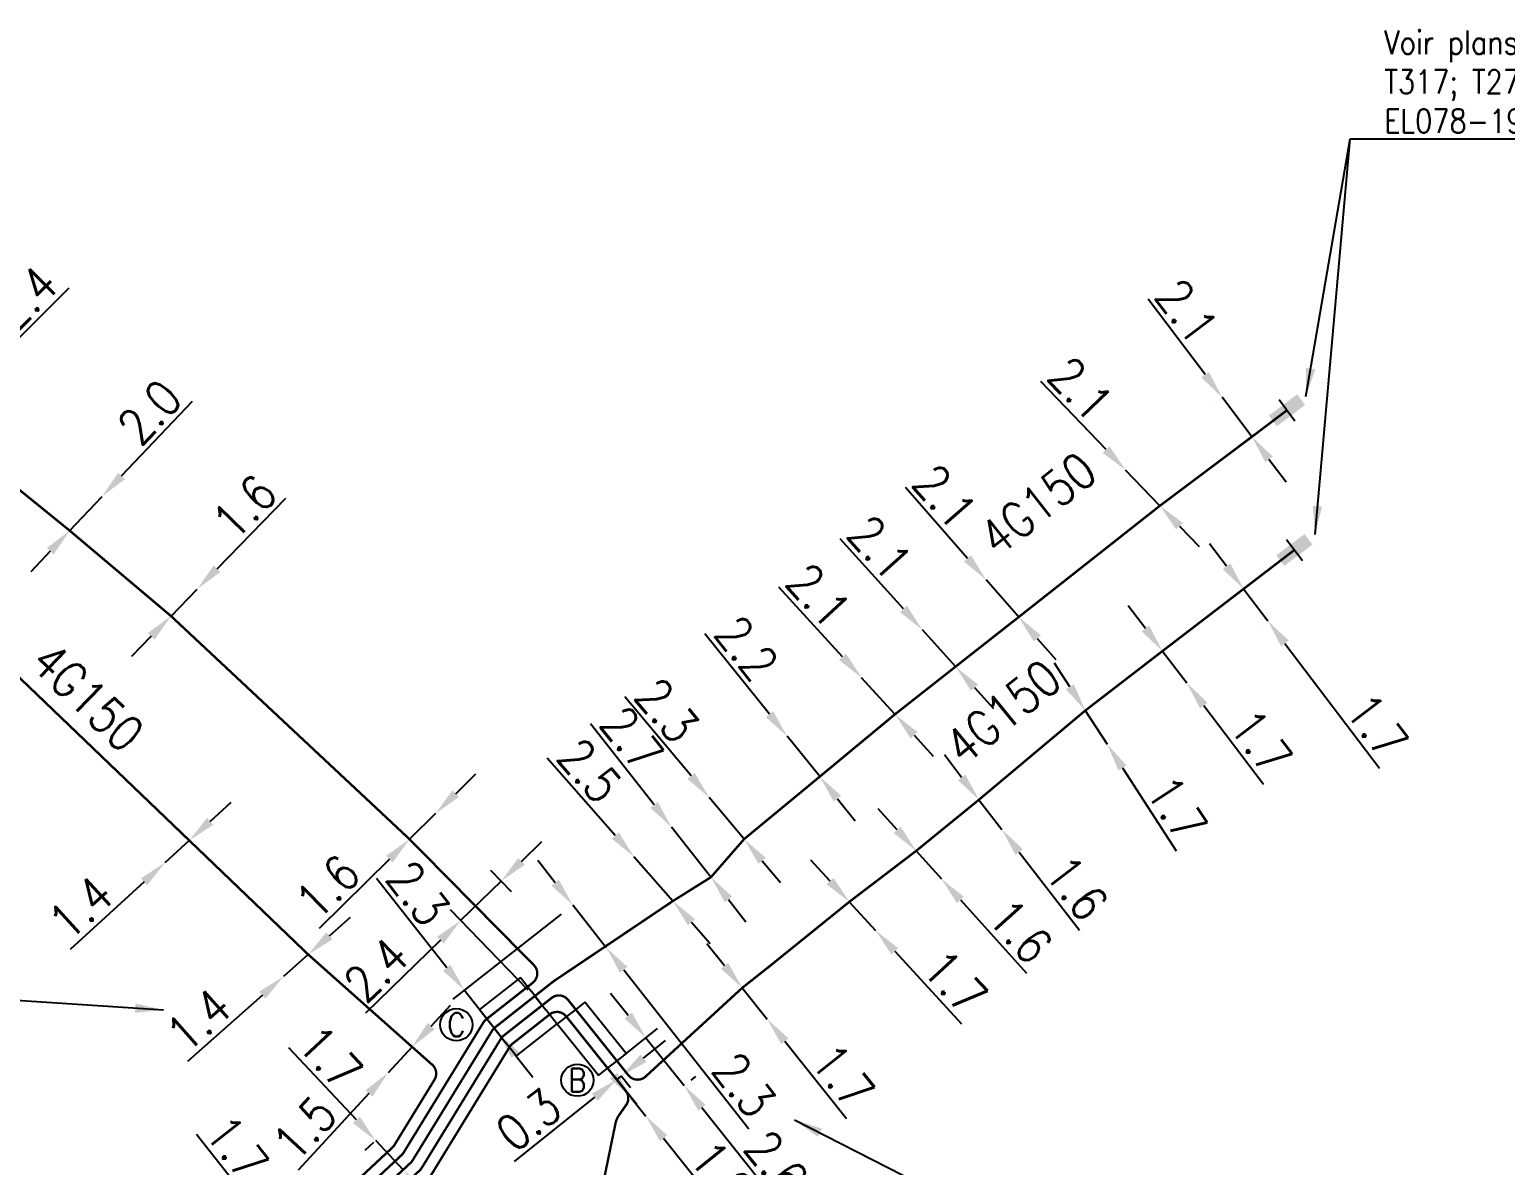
# Model space of a CAD drawing. Header units: millimetres. Extents: x 80000 to 81010, y 144000 to 145002.
# Drawn here: x 80738 to 80800.6, y 144413.8 to 144462 of the extents above; entities that cross this region are included whole.
import ezdxf
from ezdxf.enums import TextEntityAlignment as Align

# ---------------------------------------------------------------- set-up
doc = ezdxf.new("R2010")
doc.units = ezdxf.units.MM
doc.header["$PDMODE"] = 34
doc.linetypes.add('B_ST_AL', pattern=[2000, 1000, 1000])
doc.layers.get('0').update_dxf_attribs({"linetype": 'CONTINUOUS'})
doc.layers.get('Defpoints').update_dxf_attribs({"linetype": 'CONTINUOUS'})
for name, color, linetype in [('B_100', 3, 'CONTINUOUS'), ('B_300', 7, 'CONTINUOUS'), ('B_400', 7, 'CONTINUOUS')]:
    doc.layers.add(name, color=color, linetype=linetype)
doc.styles.add('M_ROMANS', font='ROMANS.shx', dxfattribs={"width": 0.75})
doc.styles.get("Standard").update_dxf_attribs({"font": 'romans.shx', "width": 0.85})
doc.dimstyles.get("Standard").update_dxf_attribs({"dimtxt": 1.5, "dimasz": 1.2, "dimexe": 0.625, "dimexo": 0.625, "dimgap": 0.25, "dimtad": 1, "dimdec": 1, "dimzin": 0, "dimdsep": 46, "dimtxsty": 'Standard', "dimcen": -0.5, "dimadec": 0, "dimazin": 0, "dimtfac": 1, "dimtdec": 1, "dimtmove": 0, "dimatfit": 3, "dimfxl": 0, "dimtolj": 1, "dimtzin": 0, "dimarcsym": 0})

# ---------------------------------------------------------------- blocks, each defined once
blk = doc.blocks.new('*D978')
at = {"layer": 'B_100', "color": 0, "linetype": 'Continuous', "lineweight": -2, "transparency": 16777216}
for p, q in [((80745.696, 144428.366), (80746.582, 144429.176)), ((80744.811, 144427.556), (80743.778, 144426.611)), ((80742.892, 144425.801), (80739.756, 144422.933))]:
    blk.add_line(p, q, dxfattribs=at)
at = {"layer": 'B_100', "color": 0, "linetype": 'Continuous', "transparency": 16777216}
for points in [[(80745.561, 144428.513), (80745.831, 144428.218), (80744.811, 144427.556)], [(80742.757, 144425.949), (80743.027, 144425.654), (80743.778, 144426.611)]]:
    blk.add_solid(points, dxfattribs=at)
at = {"layer": 'Defpoints', "color": 0, "linetype": 'Continuous', "transparency": 16777216}
for p in [(80744.811, 144427.556), (80743.778, 144426.611), (80743.778, 144426.611)]:
    blk.add_point(p, dxfattribs=at)
at = {"layer": 'B_100', "color": 0, "linetype": 'Continuous', "transparency": 16777216, "insert": (80740.206, 144424.7), "char_height": 1.5, "attachment_point": 5, "rotation": 42.44428}
blk.add_mtext('\\A1;1.4', dxfattribs=at)
blk = doc.blocks.new('*D979')
at = {"layer": 'B_100', "color": 0, "linetype": 'Continuous', "lineweight": -2, "transparency": 16777216}
for p, q in [((80750.755, 144423.512), (80751.653, 144424.308)), ((80749.856, 144422.716), (80748.808, 144421.788)), ((80747.91, 144420.992), (80744.729, 144418.174))]:
    blk.add_line(p, q, dxfattribs=at)
at = {"layer": 'B_100', "color": 0, "linetype": 'Continuous', "transparency": 16777216}
for points in [[(80750.622, 144423.662), (80750.887, 144423.362), (80749.856, 144422.716)], [(80747.777, 144421.142), (80748.043, 144420.843), (80748.808, 144421.788)]]:
    blk.add_solid(points, dxfattribs=at)
at = {"layer": 'Defpoints', "color": 0, "linetype": 'Continuous', "transparency": 16777216}
for p in [(80749.856, 144422.716), (80748.808, 144421.788), (80748.808, 144421.788)]:
    blk.add_point(p, dxfattribs=at)
at = {"layer": 'B_100', "color": 0, "linetype": 'Continuous', "transparency": 16777216, "insert": (80745.207, 144419.934), "char_height": 1.5, "attachment_point": 5, "rotation": 41.53645}
blk.add_mtext('\\A1;1.4', dxfattribs=at)
blk = doc.blocks.new('*D985')
at = {"layer": 'B_100', "color": 0, "linetype": 'Continuous', "lineweight": -2, "transparency": 16777216}
for p, q in [((80736.585, 144447.872), (80739.718, 144451.007)), ((80734.04, 144445.326), (80735.737, 144447.023)), ((80733.192, 144444.477), (80732.343, 144443.628))]:
    blk.add_line(p, q, dxfattribs=at)
at = {"layer": 'B_100', "color": 0, "linetype": 'Continuous', "transparency": 16777216}
for points in [[(80736.444, 144448.013), (80736.726, 144447.731), (80735.737, 144447.023)], [(80733.05, 144444.619), (80733.333, 144444.336), (80734.04, 144445.326)]]:
    blk.add_solid(points, dxfattribs=at)
at = {"layer": 'Defpoints', "color": 0, "linetype": 'Continuous', "transparency": 16777216}
for p in [(80735.737, 144447.023), (80735.737, 144447.023), (80734.04, 144445.326)]:
    blk.add_point(p, dxfattribs=at)
at = {"layer": 'B_100', "color": 0, "linetype": 'Continuous', "transparency": 16777216, "insert": (80737.869, 144450.571), "char_height": 1.5, "attachment_point": 5, "rotation": 45.01221}
blk.add_mtext('\\A1;2.4', dxfattribs=at)
blk = doc.blocks.new('*D986')
at = {"layer": 'B_100', "color": 0, "linetype": 'Continuous', "lineweight": -2, "transparency": 16777216}
for p, q in [((80741.94, 144443.025), (80744.946, 144446.199)), ((80739.74, 144440.701), (80741.115, 144442.153)), ((80738.915, 144439.829), (80738.09, 144438.958))]:
    blk.add_line(p, q, dxfattribs=at)
at = {"layer": 'B_100', "color": 0, "linetype": 'Continuous', "transparency": 16777216}
for points in [[(80741.795, 144443.162), (80742.085, 144442.887), (80741.115, 144442.153)], [(80738.77, 144439.967), (80739.06, 144439.692), (80739.74, 144440.701)]]:
    blk.add_solid(points, dxfattribs=at)
at = {"layer": 'Defpoints', "color": 0, "linetype": 'Continuous', "transparency": 16777216}
for p in [(80741.115, 144442.153), (80741.115, 144442.153), (80739.74, 144440.701)]:
    blk.add_point(p, dxfattribs=at)
at = {"layer": 'B_100', "color": 0, "linetype": 'Continuous', "transparency": 16777216, "insert": (80743.129, 144445.735), "char_height": 1.5, "attachment_point": 5, "rotation": 46.56662}
blk.add_mtext('\\A1;2.0', dxfattribs=at)
blk = doc.blocks.new('*D987')
at = {"layer": 'B_100', "color": 0, "linetype": 'Continuous', "lineweight": -2, "transparency": 16777216}
for p, q in [((80745.989, 144439.082), (80748.911, 144442.084)), ((80744.036, 144437.077), (80745.151, 144438.223)), ((80743.591, 144437.51), (80743.588, 144437.513)), ((80743.198, 144436.217), (80742.361, 144435.357))]:
    blk.add_line(p, q, dxfattribs=at)
at = {"layer": 'B_100', "color": 0, "linetype": 'Continuous', "transparency": 16777216}
for points in [[(80745.845, 144439.222), (80746.132, 144438.943), (80745.151, 144438.223)], [(80743.055, 144436.357), (80743.342, 144436.078), (80744.036, 144437.077)]]:
    blk.add_solid(points, dxfattribs=at)
at = {"layer": 'Defpoints', "color": 0, "linetype": 'Continuous', "transparency": 16777216}
for p in [(80745.151, 144438.223), (80745.151, 144438.223), (80744.039, 144437.074)]:
    blk.add_point(p, dxfattribs=at)
at = {"layer": 'B_100', "color": 0, "linetype": 'Continuous', "transparency": 16777216, "insert": (80747.152, 144441.71), "char_height": 1.5, "attachment_point": 5, "rotation": 45.75979}
blk.add_mtext('\\A1;1.6', dxfattribs=at)
blk = doc.blocks.new('*D994')
at = {"layer": 'B_100', "color": 0, "linetype": 'Continuous', "lineweight": -2, "transparency": 16777216}
for p, q in [((80747.718, 144411.785), (80745.124, 144415.074)), ((80749.514, 144409.508), (80748.461, 144410.843)), ((80750.257, 144408.566), (80751, 144407.623))]:
    blk.add_line(p, q, dxfattribs=at)
at = {"layer": 'B_100', "color": 0, "linetype": 'Continuous', "transparency": 16777216}
for points in [[(80747.875, 144411.909), (80747.561, 144411.661), (80748.461, 144410.843)], [(80750.414, 144408.69), (80750.1, 144408.442), (80749.514, 144409.508)]]:
    blk.add_solid(points, dxfattribs=at)
at = {"layer": 'Defpoints', "color": 0, "linetype": 'Continuous', "transparency": 16777216}
for p in [(80748.461, 144410.843), (80748.461, 144410.843), (80749.514, 144409.508)]:
    blk.add_point(p, dxfattribs=at)
at = {"layer": 'B_100', "color": 0, "linetype": 'Continuous', "transparency": 16777216, "insert": (80746.834, 144414.52), "char_height": 1.5, "attachment_point": 5, "rotation": 308.26529}
blk.add_mtext('\\A1;1.7', dxfattribs=at)
blk = doc.blocks.new('*D995')
at = {"layer": 'B_100', "color": 0, "linetype": 'Continuous', "lineweight": -2, "transparency": 16777216}
for p, q in [((80751.899, 144415.698), (80749.039, 144418.759)), ((80752.626, 144414.735), (80752.262, 144414.395)), ((80753.879, 144413.58), (80752.719, 144414.822)), ((80753.787, 144413.493), (80753.423, 144413.153)), ((80754.699, 144412.703), (80755.518, 144411.826))]:
    blk.add_line(p, q, dxfattribs=at)
at = {"layer": 'B_100', "color": 0, "linetype": 'Continuous', "transparency": 16777216}
for points in [[(80752.045, 144415.835), (80751.753, 144415.562), (80752.719, 144414.822)], [(80754.845, 144412.839), (80754.553, 144412.566), (80753.879, 144413.58)]]:
    blk.add_solid(points, dxfattribs=at)
at = {"layer": 'Defpoints', "color": 0, "linetype": 'Continuous', "transparency": 16777216}
for p in [(80752.719, 144414.822), (80753.083, 144415.162), (80754.244, 144413.92)]:
    blk.add_point(p, dxfattribs=at)
at = {"layer": 'B_100', "color": 0, "linetype": 'Continuous', "transparency": 16777216, "insert": (80750.79, 144418.35), "char_height": 1.5, "attachment_point": 5, "rotation": 313.06326}
blk.add_mtext('\\A1;1.7', dxfattribs=at)
blk = doc.blocks.new('*D996')
at = {"layer": 'B_100', "color": 0, "linetype": 'Continuous', "lineweight": -2, "transparency": 16777216}
for p, q in [((80755.072, 144419.683), (80755.886, 144420.565)), ((80754.258, 144418.801), (80753.241, 144417.699)), ((80752.427, 144416.817), (80749.426, 144413.564))]:
    blk.add_line(p, q, dxfattribs=at)
at = {"layer": 'B_100', "color": 0, "linetype": 'Continuous', "transparency": 16777216}
for points in [[(80754.925, 144419.819), (80755.219, 144419.548), (80754.258, 144418.801)], [(80752.28, 144416.952), (80752.574, 144416.681), (80753.241, 144417.699)]]:
    blk.add_solid(points, dxfattribs=at)
at = {"layer": 'Defpoints', "color": 0, "linetype": 'Continuous', "transparency": 16777216}
for p in [(80754.258, 144418.801), (80753.241, 144417.699), (80753.241, 144417.699)]:
    blk.add_point(p, dxfattribs=at)
at = {"layer": 'B_100', "color": 0, "linetype": 'Continuous', "transparency": 16777216, "insert": (80749.705, 144415.34), "char_height": 1.5, "attachment_point": 5, "rotation": 47.30811}
blk.add_mtext('\\A1;1.5', dxfattribs=at)
blk = doc.blocks.new('*D997')
at = {"layer": 'B_100', "color": 0, "linetype": 'Continuous', "lineweight": -2, "transparency": 16777216}
for p, q in [((80756.11, 144429.541), (80756.964, 144430.385)), ((80755.256, 144428.698), (80754.153, 144427.609)), ((80753.299, 144426.766), (80750.318, 144423.823))]:
    blk.add_line(p, q, dxfattribs=at)
at = {"layer": 'B_100', "color": 0, "linetype": 'Continuous', "transparency": 16777216}
for points in [[(80755.969, 144429.684), (80756.25, 144429.399), (80755.256, 144428.698)], [(80753.159, 144426.909), (80753.44, 144426.624), (80754.153, 144427.609)]]:
    blk.add_solid(points, dxfattribs=at)
at = {"layer": 'Defpoints', "color": 0, "linetype": 'Continuous', "transparency": 16777216}
for p in [(80755.256, 144428.698), (80755.256, 144428.698), (80754.153, 144427.609)]:
    blk.add_point(p, dxfattribs=at)
at = {"layer": 'B_100', "color": 0, "linetype": 'Continuous', "transparency": 16777216, "insert": (80750.679, 144425.585), "char_height": 1.5, "attachment_point": 5, "rotation": 44.63567}
blk.add_mtext('\\A1;1.6', dxfattribs=at)
blk = doc.blocks.new('*D998')
at = {"layer": 'B_100', "color": 0, "linetype": 'Continuous', "lineweight": -2, "transparency": 16777216}
for p, q in [((80760.331, 144425.764), (80759.589, 144426.708)), ((80761.073, 144424.821), (80762.494, 144423.013)), ((80763.236, 144422.069), (80768.541, 144415.321))]:
    blk.add_line(p, q, dxfattribs=at)
at = {"layer": 'B_100', "color": 0, "linetype": 'Continuous', "transparency": 16777216}
for points in [[(80760.488, 144425.888), (80760.174, 144425.641), (80761.073, 144424.821)], [(80763.393, 144422.193), (80763.079, 144421.946), (80762.494, 144423.013)]]:
    blk.add_solid(points, dxfattribs=at)
at = {"layer": 'Defpoints', "color": 0, "linetype": 'Continuous', "transparency": 16777216}
for p in [(80761.073, 144424.821), (80761.073, 144424.821), (80762.494, 144423.013)]:
    blk.add_point(p, dxfattribs=at)
at = {"layer": 'B_100', "color": 0, "linetype": 'Continuous', "transparency": 16777216, "insert": (80768.347, 144417.186), "char_height": 1.5, "attachment_point": 5, "rotation": 308.17456}
blk.add_mtext('\\A1;2.3', dxfattribs=at)
blk = doc.blocks.new('*D999')
at = {"layer": 'B_100', "color": 0, "linetype": 'Continuous', "lineweight": -2, "transparency": 16777216}
for p, q in [((80762.879, 144427.765), (80759.995, 144431.05)), ((80765.321, 144424.985), (80763.671, 144426.864)), ((80766.112, 144424.083), (80766.904, 144423.182))]:
    blk.add_line(p, q, dxfattribs=at)
at = {"layer": 'B_100', "color": 0, "linetype": 'Continuous', "transparency": 16777216}
for points in [[(80763.03, 144427.897), (80762.729, 144427.633), (80763.671, 144426.864)], [(80766.263, 144424.215), (80765.962, 144423.951), (80765.321, 144424.985)]]:
    blk.add_solid(points, dxfattribs=at)
at = {"layer": 'Defpoints', "color": 0, "linetype": 'Continuous', "transparency": 16777216}
for p in [(80763.671, 144426.864), (80763.671, 144426.864), (80765.321, 144424.985)]:
    blk.add_point(p, dxfattribs=at)
at = {"layer": 'B_100', "color": 0, "linetype": 'Continuous', "transparency": 16777216, "insert": (80761.793, 144430.518), "char_height": 1.5, "attachment_point": 5, "rotation": 311.2836}
blk.add_mtext('\\A1;2.5', dxfattribs=at)
blk = doc.blocks.new('*D1000')
at = {"layer": 'B_100', "color": 0, "linetype": 'Continuous', "lineweight": -2, "transparency": 16777216}
for p, q in [((80764.526, 144429.062), (80761.823, 144432.498)), ((80766.937, 144425.997), (80765.267, 144428.119)), ((80767.678, 144425.054), (80768.42, 144424.11))]:
    blk.add_line(p, q, dxfattribs=at)
at = {"layer": 'B_100', "color": 0, "linetype": 'Continuous', "transparency": 16777216}
for points in [[(80764.683, 144429.186), (80764.368, 144428.939), (80765.267, 144428.119)], [(80767.836, 144425.177), (80767.521, 144424.93), (80766.937, 144425.997)]]:
    blk.add_solid(points, dxfattribs=at)
at = {"layer": 'Defpoints', "color": 0, "linetype": 'Continuous', "transparency": 16777216}
for p in [(80765.267, 144428.119), (80765.267, 144428.119), (80766.937, 144425.997)]:
    blk.add_point(p, dxfattribs=at)
at = {"layer": 'B_100', "color": 0, "linetype": 'Continuous', "transparency": 16777216, "insert": (80763.59, 144431.87), "char_height": 1.5, "attachment_point": 5, "rotation": 308.18402}
blk.add_mtext('\\A1;2.7', dxfattribs=at)
blk = doc.blocks.new('*D1001')
at = {"layer": 'B_100', "color": 0, "linetype": 'Continuous', "lineweight": -2, "transparency": 16777216}
for p, q in [((80766.093, 144430.294), (80763.286, 144433.645)), ((80768.341, 144427.612), (80766.864, 144429.375)), ((80769.112, 144426.692), (80769.882, 144425.772))]:
    blk.add_line(p, q, dxfattribs=at)
at = {"layer": 'B_100', "color": 0, "linetype": 'Continuous', "transparency": 16777216}
for points in [[(80766.246, 144430.423), (80765.94, 144430.166), (80766.864, 144429.375)], [(80769.265, 144426.82), (80768.958, 144426.563), (80768.341, 144427.612)]]:
    blk.add_solid(points, dxfattribs=at)
at = {"layer": 'Defpoints', "color": 0, "linetype": 'Continuous', "transparency": 16777216}
for p in [(80766.864, 144429.375), (80766.864, 144429.375), (80768.341, 144427.612)]:
    blk.add_point(p, dxfattribs=at)
at = {"layer": 'B_100', "color": 0, "linetype": 'Continuous', "transparency": 16777216, "insert": (80765.07, 144433.072), "char_height": 1.5, "attachment_point": 5, "rotation": 309.96032}
blk.add_mtext('\\A1;2.3', dxfattribs=at)
blk = doc.blocks.new('*D1002')
at = {"layer": 'B_100', "color": 0, "linetype": 'Continuous', "lineweight": -2, "transparency": 16777216}
for p, q in [((80769.419, 144432.912), (80766.678, 144436.317)), ((80771.551, 144430.263), (80770.171, 144431.977)), ((80772.304, 144429.329), (80773.056, 144428.394))]:
    blk.add_line(p, q, dxfattribs=at)
at = {"layer": 'B_100', "color": 0, "linetype": 'Continuous', "transparency": 16777216}
for points in [[(80769.575, 144433.037), (80769.263, 144432.786), (80770.171, 144431.977)], [(80772.459, 144429.454), (80772.148, 144429.203), (80771.551, 144430.263)]]:
    blk.add_solid(points, dxfattribs=at)
at = {"layer": 'Defpoints', "color": 0, "linetype": 'Continuous', "transparency": 16777216}
for p in [(80770.171, 144431.977), (80770.171, 144431.977), (80771.551, 144430.263)]:
    blk.add_point(p, dxfattribs=at)
at = {"layer": 'B_100', "color": 0, "linetype": 'Continuous', "transparency": 16777216, "insert": (80768.451, 144435.709), "char_height": 1.5, "attachment_point": 5, "rotation": 308.83635}
blk.add_mtext('\\A1;2.2', dxfattribs=at)
blk = doc.blocks.new('*D1003')
at = {"layer": 'B_100', "color": 0, "linetype": 'Continuous', "lineweight": -2, "transparency": 16777216}
for p, q in [((80772.519, 144435.347), (80769.818, 144438.308)), ((80774.742, 144432.909), (80773.327, 144434.461)), ((80775.551, 144432.022), (80776.36, 144431.136))]:
    blk.add_line(p, q, dxfattribs=at)
at = {"layer": 'B_100', "color": 0, "linetype": 'Continuous', "transparency": 16777216}
for points in [[(80772.666, 144435.482), (80772.371, 144435.212), (80773.327, 144434.461)], [(80775.699, 144432.157), (80775.403, 144431.888), (80774.742, 144432.909)]]:
    blk.add_solid(points, dxfattribs=at)
at = {"layer": 'Defpoints', "color": 0, "linetype": 'Continuous', "transparency": 16777216}
for p in [(80773.327, 144434.461), (80773.327, 144434.461), (80774.742, 144432.909)]:
    blk.add_point(p, dxfattribs=at)
at = {"layer": 'B_100', "color": 0, "linetype": 'Continuous', "transparency": 16777216, "insert": (80771.503, 144437.945), "char_height": 1.5, "attachment_point": 5, "rotation": 312.36883}
blk.add_mtext('\\A1;2.1', dxfattribs=at)
blk = doc.blocks.new('*D1004')
at = {"layer": 'B_100', "color": 0, "linetype": 'Continuous', "lineweight": -2, "transparency": 16777216}
for p, q in [((80775.1, 144437.38), (80772.416, 144440.355)), ((80777.311, 144434.93), (80775.904, 144436.489)), ((80778.115, 144434.039), (80778.919, 144433.148))]:
    blk.add_line(p, q, dxfattribs=at)
at = {"layer": 'B_100', "color": 0, "linetype": 'Continuous', "transparency": 16777216}
for points in [[(80775.249, 144437.514), (80774.952, 144437.246), (80775.904, 144436.489)], [(80778.263, 144434.173), (80777.966, 144433.905), (80777.311, 144434.93)]]:
    blk.add_solid(points, dxfattribs=at)
at = {"layer": 'Defpoints', "color": 0, "linetype": 'Continuous', "transparency": 16777216}
for p in [(80775.904, 144436.489), (80775.904, 144436.489), (80777.311, 144434.93)]:
    blk.add_point(p, dxfattribs=at)
at = {"layer": 'B_100', "color": 0, "linetype": 'Continuous', "transparency": 16777216, "insert": (80774.098, 144439.983), "char_height": 1.5, "attachment_point": 5, "rotation": 312.0602}
blk.add_mtext('\\A1;2.1', dxfattribs=at)
blk = doc.blocks.new('*D1005')
at = {"layer": 'B_100', "color": 0, "linetype": 'Continuous', "lineweight": -2, "transparency": 16777216}
for p, q in [((80777.818, 144439.52), (80775.182, 144442.538)), ((80779.989, 144437.035), (80778.608, 144438.617)), ((80780.779, 144436.131), (80781.568, 144435.228))]:
    blk.add_line(p, q, dxfattribs=at)
at = {"layer": 'B_100', "color": 0, "linetype": 'Continuous', "transparency": 16777216}
for points in [[(80777.969, 144439.652), (80777.668, 144439.389), (80778.608, 144438.617)], [(80780.929, 144436.263), (80780.628, 144436), (80779.989, 144437.035)]]:
    blk.add_solid(points, dxfattribs=at)
at = {"layer": 'Defpoints', "color": 0, "linetype": 'Continuous', "transparency": 16777216}
for p in [(80778.608, 144438.617), (80778.608, 144438.617), (80779.989, 144437.035)]:
    blk.add_point(p, dxfattribs=at)
at = {"layer": 'B_100', "color": 0, "linetype": 'Continuous', "transparency": 16777216, "insert": (80776.858, 144442.139), "char_height": 1.5, "attachment_point": 5, "rotation": 311.14018}
blk.add_mtext('\\A1;2.1', dxfattribs=at)
blk = doc.blocks.new('*D1006')
at = {"layer": 'B_100', "color": 0, "linetype": 'Continuous', "lineweight": -2, "transparency": 16777216}
for p, q in [((80783.695, 144444.14), (80780.923, 144447.033)), ((80785.978, 144441.757), (80784.525, 144443.273)), ((80786.809, 144440.891), (80787.639, 144440.024))]:
    blk.add_line(p, q, dxfattribs=at)
at = {"layer": 'B_100', "color": 0, "linetype": 'Continuous', "transparency": 16777216}
for points in [[(80783.84, 144444.278), (80783.551, 144444.001), (80784.525, 144443.273)], [(80786.953, 144441.029), (80786.664, 144440.752), (80785.978, 144441.757)]]:
    blk.add_solid(points, dxfattribs=at)
at = {"layer": 'Defpoints', "color": 0, "linetype": 'Continuous', "transparency": 16777216}
for p in [(80784.525, 144443.273), (80784.525, 144443.273), (80785.978, 144441.757)]:
    blk.add_point(p, dxfattribs=at)
at = {"layer": 'B_100', "color": 0, "linetype": 'Continuous', "transparency": 16777216, "insert": (80782.616, 144446.711), "char_height": 1.5, "attachment_point": 5, "rotation": 313.78158}
blk.add_mtext('\\A1;2.1', dxfattribs=at)
blk = doc.blocks.new('*D1007')
at = {"layer": 'B_100', "color": 0, "linetype": 'Continuous', "lineweight": -2, "transparency": 16777216}
for p, q in [((80787.891, 144447.319), (80785.476, 144450.517)), ((80789.88, 144444.685), (80788.615, 144446.361)), ((80788.116, 144445.985), (80788.116, 144445.985)), ((80790.603, 144443.728), (80791.326, 144442.77))]:
    blk.add_line(p, q, dxfattribs=at)
at = {"layer": 'B_100', "color": 0, "linetype": 'Continuous', "transparency": 16777216}
for points in [[(80788.051, 144447.439), (80787.732, 144447.198), (80788.615, 144446.361)], [(80790.763, 144443.848), (80790.444, 144443.607), (80789.88, 144444.685)]]:
    blk.add_solid(points, dxfattribs=at)
at = {"layer": 'Defpoints', "color": 0, "linetype": 'Continuous', "transparency": 16777216}
for p in [(80788.615, 144446.361), (80788.615, 144446.361), (80789.88, 144444.685)]:
    blk.add_point(p, dxfattribs=at)
at = {"layer": 'B_100', "color": 0, "linetype": 'Continuous', "transparency": 16777216, "insert": (80787.12, 144449.999), "char_height": 1.5, "attachment_point": 5, "rotation": 307.06}
blk.add_mtext('\\A1;2.1', dxfattribs=at)
blk = doc.blocks.new('*D740')
at = {"layer": 'B_100', "color": 0, "linetype": 'Continuous', "lineweight": -2, "transparency": 16777216}
for p, q in [((80762.806, 144417.578), (80762.057, 144418.516)), ((80763.556, 144416.641), (80764.18, 144415.86)), ((80764.929, 144414.923), (80767.545, 144411.651))]:
    blk.add_line(p, q, dxfattribs=at)
at = {"layer": 'B_100', "color": 0, "linetype": 'Continuous', "transparency": 16777216}
for points in [[(80762.962, 144417.703), (80762.65, 144417.453), (80763.556, 144416.641)], [(80765.086, 144415.048), (80764.773, 144414.798), (80764.18, 144415.86)]]:
    blk.add_solid(points, dxfattribs=at)
at = {"layer": 'Defpoints', "color": 0, "linetype": 'Continuous', "transparency": 16777216}
for p in [(80763.556, 144416.641), (80764.18, 144415.86), (80764.18, 144415.86)]:
    blk.add_point(p, dxfattribs=at)
at = {"layer": 'B_100', "color": 0, "linetype": 'Continuous', "transparency": 16777216, "insert": (80767.393, 144413.442), "char_height": 1.5, "attachment_point": 5, "rotation": 308.64081}
blk.add_mtext('\\A1;1.0', dxfattribs=at)
blk = doc.blocks.new('*D741')
at = {"layer": 'B_400', "color": 0, "linetype": 'Continuous', "lineweight": -2, "transparency": 16777216}
for p, q in [((80764.074, 144418.315), (80765.011, 144419.064)), ((80763.79, 144416.348), (80762.551, 144417.897)), ((80763.137, 144417.565), (80762.941, 144417.409)), ((80763.142, 144417.559), (80763.527, 144417.077)), ((80762.004, 144416.66), (80758.59, 144413.93))]:
    blk.add_line(p, q, dxfattribs=at)
at = {"layer": 'B_400', "color": 0, "linetype": 'Continuous', "transparency": 16777216}
for points in [[(80763.949, 144418.471), (80764.199, 144418.158), (80763.137, 144417.565)], [(80761.879, 144416.816), (80762.129, 144416.504), (80762.941, 144417.409)]]:
    blk.add_solid(points, dxfattribs=at)
at = {"layer": 'Defpoints', "color": 0, "linetype": 'Continuous', "transparency": 16777216}
for p in [(80762.752, 144418.047), (80762.941, 144417.409), (80764.18, 144415.86)]:
    blk.add_point(p, dxfattribs=at)
at = {"layer": 'B_400', "color": 0, "linetype": 'Continuous', "transparency": 16777216, "insert": (80759.204, 144415.702), "char_height": 1.5, "attachment_point": 5, "rotation": 38.64081}
blk.add_mtext('\\A1;0.3', dxfattribs=at)
blk = doc.blocks.new('*D742')
at = {"layer": 'B_400', "color": 0, "linetype": 'Continuous', "lineweight": -2, "transparency": 16777216}
for p, q in [((80758.902, 144426.669), (80759.763, 144427.505)), ((80758.478, 144425.383), (80757.606, 144426.281)), ((80758.042, 144425.833), (80756.321, 144424.16)), ((80759.191, 144421.206), (80755.885, 144424.608)), ((80755.46, 144423.323), (80752.282, 144420.234))]:
    blk.add_line(p, q, dxfattribs=at)
at = {"layer": 'B_400', "color": 0, "linetype": 'Continuous', "transparency": 16777216}
for points in [[(80758.763, 144426.812), (80759.042, 144426.526), (80758.042, 144425.833)], [(80755.321, 144423.467), (80755.6, 144423.18), (80756.321, 144424.16)]]:
    blk.add_solid(points, dxfattribs=at)
at = {"layer": 'Defpoints', "color": 0, "linetype": 'Continuous', "transparency": 16777216}
for p in [(80758.042, 144425.833), (80758.914, 144424.935), (80759.627, 144420.758)]:
    blk.add_point(p, dxfattribs=at)
at = {"layer": 'B_400', "color": 0, "linetype": 'Continuous', "transparency": 16777216, "insert": (80752.744, 144422.078), "char_height": 1.5, "attachment_point": 5, "rotation": 44.18611}
blk.add_mtext('\\A1;2.4', dxfattribs=at)
blk = doc.blocks.new('*D743')
at = {"layer": 'B_100', "color": 0, "linetype": 'Continuous', "lineweight": -2, "transparency": 16777216}
for p, q in [((80767.514, 144422.238), (80766.765, 144423.175)), ((80768.263, 144421.301), (80769.325, 144419.973)), ((80770.074, 144419.036), (80772.69, 144415.764))]:
    blk.add_line(p, q, dxfattribs=at)
at = {"layer": 'B_100', "color": 0, "linetype": 'Continuous', "transparency": 16777216}
for points in [[(80767.67, 144422.363), (80767.358, 144422.113), (80768.263, 144421.301)], [(80770.23, 144419.161), (80769.918, 144418.911), (80769.325, 144419.973)]]:
    blk.add_solid(points, dxfattribs=at)
at = {"layer": 'Defpoints', "color": 0, "linetype": 'Continuous', "transparency": 16777216}
for p in [(80768.263, 144421.301), (80769.325, 144419.973), (80769.325, 144419.973)]:
    blk.add_point(p, dxfattribs=at)
at = {"layer": 'B_100', "color": 0, "linetype": 'Continuous', "transparency": 16777216, "insert": (80772.538, 144417.555), "char_height": 1.5, "attachment_point": 5, "rotation": 308.64081}
blk.add_mtext('\\A1;1.7', dxfattribs=at)
blk = doc.blocks.new('*D744')
at = {"layer": 'B_400', "color": 0, "linetype": 'Continuous', "lineweight": -2, "transparency": 16777216}
for p, q in [((80755.734, 144422.15), (80752.753, 144425.941)), ((80760.581, 144424.435), (80755.984, 144420.82)), ((80757.897, 144419.399), (80756.476, 144421.207)), ((80758.639, 144418.455), (80759.381, 144417.512))]:
    blk.add_line(p, q, dxfattribs=at)
at = {"layer": 'B_400', "color": 0, "linetype": 'Continuous', "transparency": 16777216}
for points in [[(80755.891, 144422.274), (80755.577, 144422.026), (80756.476, 144421.207)], [(80758.796, 144418.579), (80758.482, 144418.332), (80757.897, 144419.399)]]:
    blk.add_solid(points, dxfattribs=at)
at = {"layer": 'Defpoints', "color": 0, "linetype": 'Continuous', "transparency": 16777216}
for p in [(80761.073, 144424.821), (80756.476, 144421.207), (80757.897, 144419.399)]:
    blk.add_point(p, dxfattribs=at)
at = {"layer": 'B_400', "color": 0, "linetype": 'Continuous', "transparency": 16777216, "insert": (80754.52, 144425.313), "char_height": 1.5, "attachment_point": 5, "rotation": 308.17456}
blk.add_mtext('\\A1;2.3', dxfattribs=at)
blk = doc.blocks.new('*D745')
at = {"layer": 'B_400', "color": 0, "linetype": 'Continuous', "lineweight": -2, "transparency": 16777216}
for p, q in [((80763.429, 144420.125), (80762.68, 144421.062)), ((80763.24, 144418.437), (80764.667, 144419.578)), ((80764.179, 144419.188), (80765.802, 144417.157)), ((80766.093, 144417.389), (80766.29, 144417.547)), ((80766.551, 144416.219), (80769.918, 144412.008))]:
    blk.add_line(p, q, dxfattribs=at)
at = {"layer": 'B_400', "color": 0, "linetype": 'Continuous', "transparency": 16777216}
for points in [[(80763.585, 144420.25), (80763.273, 144420), (80764.179, 144419.188)], [(80766.708, 144416.344), (80766.395, 144416.095), (80765.802, 144417.157)]]:
    blk.add_solid(points, dxfattribs=at)
at = {"layer": 'Defpoints', "color": 0, "linetype": 'Continuous', "transparency": 16777216}
for p in [(80762.752, 144418.047), (80765.605, 144416.999), (80765.802, 144417.157)]:
    blk.add_point(p, dxfattribs=at)
at = {"layer": 'B_400', "color": 0, "linetype": 'Continuous', "transparency": 16777216, "insert": (80769.709, 144413.871), "char_height": 1.5, "attachment_point": 5, "rotation": 308.64081}
blk.add_mtext('\\A1;2.6', dxfattribs=at)
blk = doc.blocks.new('*D746')
at = {"layer": 'B_100', "color": 0, "linetype": 'Continuous', "lineweight": -2, "transparency": 16777216}
for p, q in [((80771.99, 144425.834), (80771.178, 144426.717)), ((80772.803, 144424.951), (80773.92, 144423.737)), ((80774.733, 144422.854), (80777.569, 144419.771))]:
    blk.add_line(p, q, dxfattribs=at)
at = {"layer": 'B_100', "color": 0, "linetype": 'Continuous', "transparency": 16777216}
for points in [[(80772.137, 144425.969), (80771.843, 144425.699), (80772.803, 144424.951)], [(80774.88, 144422.989), (80774.585, 144422.718), (80773.92, 144423.737)]]:
    blk.add_solid(points, dxfattribs=at)
at = {"layer": 'Defpoints', "color": 0, "linetype": 'Continuous', "transparency": 16777216}
for p in [(80772.803, 144424.951), (80773.92, 144423.737), (80773.92, 144423.737)]:
    blk.add_point(p, dxfattribs=at)
at = {"layer": 'B_100', "color": 0, "linetype": 'Continuous', "transparency": 16777216, "insert": (80777.293, 144421.548), "char_height": 1.5, "attachment_point": 5, "rotation": 312.61722}
blk.add_mtext('\\A1;1.7', dxfattribs=at)
blk = doc.blocks.new('*D747')
at = {"layer": 'B_100', "color": 0, "linetype": 'Continuous', "lineweight": -2, "transparency": 16777216}
for p, q in [((80774.836, 144428.004), (80774.032, 144428.895)), ((80775.64, 144427.114), (80776.712, 144425.926)), ((80777.516, 144425.035), (80780.324, 144421.926))]:
    blk.add_line(p, q, dxfattribs=at)
at = {"layer": 'B_100', "color": 0, "linetype": 'Continuous', "transparency": 16777216}
for points in [[(80774.984, 144428.138), (80774.687, 144427.87), (80775.64, 144427.114)], [(80777.665, 144425.17), (80777.368, 144424.901), (80776.712, 144425.926)]]:
    blk.add_solid(points, dxfattribs=at)
at = {"layer": 'Defpoints', "color": 0, "linetype": 'Continuous', "transparency": 16777216}
for p in [(80775.64, 144427.114), (80776.712, 144425.926), (80776.712, 144425.926)]:
    blk.add_point(p, dxfattribs=at)
at = {"layer": 'B_100', "color": 0, "linetype": 'Continuous', "transparency": 16777216, "insert": (80780.064, 144423.706), "char_height": 1.5, "attachment_point": 5, "rotation": 312.07742}
blk.add_mtext('\\A1;1.6', dxfattribs=at)
blk = doc.blocks.new('*D748')
at = {"layer": 'B_100', "color": 0, "linetype": 'Continuous', "lineweight": -2, "transparency": 16777216}
for p, q in [((80777.568, 144430.234), (80776.835, 144431.184)), ((80778.301, 144429.283), (80779.278, 144428.016)), ((80780.01, 144427.066), (80782.568, 144423.748))]:
    blk.add_line(p, q, dxfattribs=at)
at = {"layer": 'B_100', "color": 0, "linetype": 'Continuous', "transparency": 16777216}
for points in [[(80777.726, 144430.356), (80777.409, 144430.112), (80778.301, 144429.283)], [(80780.169, 144427.188), (80779.852, 144426.944), (80779.278, 144428.016)]]:
    blk.add_solid(points, dxfattribs=at)
at = {"layer": 'Defpoints', "color": 0, "linetype": 'Continuous', "transparency": 16777216}
for p in [(80778.301, 144429.283), (80779.278, 144428.016), (80779.278, 144428.016)]:
    blk.add_point(p, dxfattribs=at)
at = {"layer": 'B_100', "color": 0, "linetype": 'Continuous', "transparency": 16777216, "insert": (80782.448, 144425.542), "char_height": 1.5, "attachment_point": 5, "rotation": 307.63256}
blk.add_mtext('\\A1;1.6', dxfattribs=at)
blk = doc.blocks.new('*D749')
at = {"layer": 'B_100', "color": 0, "linetype": 'Continuous', "lineweight": -2, "transparency": 16777216}
for p, q in [((80782.162, 144434.076), (80781.51, 144435.083)), ((80782.814, 144433.069), (80783.738, 144431.642)), ((80784.39, 144430.634), (80786.667, 144427.118))]:
    blk.add_line(p, q, dxfattribs=at)
at = {"layer": 'B_100', "color": 0, "linetype": 'Continuous', "transparency": 16777216}
for points in [[(80782.33, 144434.185), (80781.994, 144433.967), (80782.814, 144433.069)], [(80784.558, 144430.743), (80784.222, 144430.526), (80783.738, 144431.642)]]:
    blk.add_solid(points, dxfattribs=at)
at = {"layer": 'Defpoints', "color": 0, "linetype": 'Continuous', "transparency": 16777216}
for p in [(80782.814, 144433.069), (80783.738, 144431.642), (80783.738, 144431.642)]:
    blk.add_point(p, dxfattribs=at)
at = {"layer": 'B_100', "color": 0, "linetype": 'Continuous', "transparency": 16777216, "insert": (80786.694, 144428.916), "char_height": 1.5, "attachment_point": 5, "rotation": 302.92166}
blk.add_mtext('\\A1;1.7', dxfattribs=at)
blk = doc.blocks.new('*D750')
at = {"layer": 'B_100', "color": 0, "linetype": 'Continuous', "lineweight": -2, "transparency": 16777216}
for p, q in [((80785.363, 144436.549), (80784.638, 144437.506)), ((80786.088, 144435.593), (80787.115, 144434.239)), ((80787.841, 144433.283), (80790.372, 144429.945))]:
    blk.add_line(p, q, dxfattribs=at)
at = {"layer": 'B_100', "color": 0, "linetype": 'Continuous', "transparency": 16777216}
for points in [[(80785.522, 144436.67), (80785.204, 144436.429), (80786.088, 144435.593)], [(80788, 144433.404), (80787.681, 144433.162), (80787.115, 144434.239)]]:
    blk.add_solid(points, dxfattribs=at)
at = {"layer": 'Defpoints', "color": 0, "linetype": 'Continuous', "transparency": 16777216}
for p in [(80786.088, 144435.593), (80787.115, 144434.239), (80787.115, 144434.239)]:
    blk.add_point(p, dxfattribs=at)
at = {"layer": 'B_100', "color": 0, "linetype": 'Continuous', "transparency": 16777216, "insert": (80790.266, 144431.74), "char_height": 1.5, "attachment_point": 5, "rotation": 307.18147}
blk.add_mtext('\\A1;1.7', dxfattribs=at)
blk = doc.blocks.new('*D751')
at = {"layer": 'B_100', "color": 0, "linetype": 'Continuous', "lineweight": -2, "transparency": 16777216}
for p, q in [((80788.804, 144439.187), (80788.079, 144440.143)), ((80789.528, 144438.23), (80790.554, 144436.875)), ((80789.03, 144437.853), (80789.03, 144437.853)), ((80790.056, 144436.497), (80790.056, 144436.497)), ((80791.279, 144435.918), (80795.29, 144430.621))]:
    blk.add_line(p, q, dxfattribs=at)
at = {"layer": 'B_100', "color": 0, "linetype": 'Continuous', "transparency": 16777216}
for points in [[(80788.963, 144439.307), (80788.644, 144439.066), (80789.528, 144438.23)], [(80791.438, 144436.039), (80791.119, 144435.797), (80790.554, 144436.875)]]:
    blk.add_solid(points, dxfattribs=at)
at = {"layer": 'Defpoints', "color": 0, "linetype": 'Continuous', "transparency": 16777216}
for p in [(80789.528, 144438.23), (80790.554, 144436.875), (80790.554, 144436.875)]:
    blk.add_point(p, dxfattribs=at)
at = {"layer": 'B_100', "color": 0, "linetype": 'Continuous', "transparency": 16777216, "insert": (80795.185, 144432.417), "char_height": 1.5, "attachment_point": 5, "rotation": 307.13562}
blk.add_mtext('\\A1;1.7', dxfattribs=at)
blk = doc.blocks.new('B_300_04')
at = {"color": 0, "linetype": 'Continuous'}
blk.add_line((0, 0.75), (0, -0.75), dxfattribs=at)
blk.add_solid([(-1, 0.375), (-1, -0.375), (1, 0.375), (1, -0.375)], dxfattribs=at)
at = {"color": 0, "linetype": 'Continuous', "style": 'M_ROMANS', "width": 0.75, "flags": 3}
for tag, p in [('DEF_LEG', (0, -4.25)), ('DEF_COUP', (0, -6.75)), ('DEF_TYPE', (0, -9.25))]:
    blk.add_attdef(tag, text='', height=1.2, dxfattribs=at).set_placement(p, align=Align.MIDDLE)

msp = doc.modelspace()

# ---------------------------------------------------------------- linework, layer by layer
at = {"layer": 'B_100', "linetype": 'B_ST_AL', "const_width": 0.1, "flags": 128}
for points in [[(80731.986, 144396.827), (80732.514, 144396.097, 0.420441), (80733.212, 144395.98), (80734.377, 144396.816), (80736.257, 144398.161), (80738.987, 144400.167), (80743.499, 144404.384), (80746.425, 144407.094), (80749.166, 144409.867), (80753.816, 144414.207, 0.057801), (80753.891, 144414.295), (80757.295, 144419.848, -0.079259), (80757.402, 144419.964), (80759.38, 144421.519, 0.447506), (80759.427, 144422.263), (80758.725, 144422.975), (80754.153, 144427.609), (80744.039, 144437.074), (80744.039, 144437.074), (80739.74, 144440.701), (80734.04, 144445.326), (80726.551, 144453.532), (80721.796, 144458.311), (80718.884, 144460.863, 0.390121), (80718.207, 144460.847), (80714.585, 144457.348), (80713.376, 144456.067), (80709.092, 144451.078, -0.479534), (80708.312, 144451.103), (80705.918, 144454.295), (80701.081, 144458.66), (80697.878, 144461.738, 0.414214), (80697.171, 144461.724), (80696.312, 144460.83), (80696.402, 144460.743)], [(80732.379, 144397.118), (80732.918, 144396.392, -0.003104), (80732.921, 144396.387), (80734.086, 144397.222), (80735.964, 144398.566), (80738.667, 144400.553), (80743.158, 144404.75), (80746.077, 144407.453), (80748.817, 144410.225), (80753.474, 144414.572), (80755.21, 144417.403, 0.363295), (80755.116, 144418.038), (80749.856, 144422.716), (80744.811, 144427.556), (80735.381, 144436.598), (80731.906, 144440.127), (80729.813, 144442.251), (80724.843, 144446.833), (80717.672, 144453.798), (80714.997, 144456.375, 0.431042), (80714.271, 144456.34), (80713.744, 144455.727), (80713.744, 144455.727), (80709.065, 144450.279, -0.480116), (80708.286, 144450.306), (80705.583, 144453.924), (80700.728, 144458.306), (80697.892, 144461.031, 0.414214), (80697.185, 144461.017), (80696.908, 144460.729)], [(80731.573, 144396.521), (80732.402, 144395.402, 0.422622), (80733.104, 144395.288), (80733.307, 144395.433), (80736.547, 144397.754), (80739.307, 144399.782), (80743.841, 144404.019), (80746.773, 144406.735), (80749.514, 144409.508), (80754.2, 144413.881, 0.057803), (80754.275, 144413.969), (80757.667, 144419.504, -0.078892), (80757.774, 144419.62), (80760.264, 144421.583), (80765.321, 144424.985), (80765.321, 144424.985), (80766.937, 144425.997), (80768.341, 144427.612), (80768.341, 144427.612), (80771.551, 144430.263), (80774.742, 144432.909), (80777.311, 144434.93), (80779.989, 144437.035), (80785.978, 144441.757), (80789.88, 144444.685), (80791.369, 144445.809)], [(80731.181, 144396.231), (80732.293, 144394.703, 0.415288), (80732.985, 144394.589), (80733.599, 144395.028), (80736.837, 144397.346), (80739.627, 144399.397), (80744.183, 144403.654), (80747.121, 144406.375), (80749.863, 144409.149), (80754.584, 144413.556, 0.057805), (80754.658, 144413.643), (80758.039, 144419.16, -0.079259), (80758.146, 144419.276), (80760.177, 144420.873, -0.411832), (80760.877, 144420.792), (80763.434, 144417.594, 0.43431), (80764.163, 144417.538), (80768.263, 144421.301), (80769.502, 144422.283), (80772.803, 144424.951), (80775.64, 144427.114), (80778.301, 144429.283), (80782.814, 144433.069), (80786.088, 144435.593), (80789.528, 144438.23), (80791.682, 144439.881)], [(80730.78, 144395.934), (80732.183, 144394.005, 0.417074), (80732.879, 144393.899), (80733.892, 144394.623), (80737.127, 144396.939), (80739.947, 144399.011), (80744.525, 144403.29), (80747.468, 144406.016), (80750.211, 144408.79), (80754.967, 144413.23, 0.057807), (80755.042, 144413.318), (80758.411, 144418.817, -0.079259), (80758.518, 144418.932), (80760.097, 144420.174, -0.411832), (80760.796, 144420.093), (80763.322, 144416.933, -0.332448), (80763.342, 144416.335), (80763.015, 144415.867, 0.050661), (80762.966, 144415.778), (80762.927, 144415.687, 0.051049), (80762.896, 144415.59), (80762.03, 144411.379), (80761.481, 144406.911), (80760.282, 144404.663, 0.09462), (80760.226, 144404.484), (80760.197, 144404.225, 0.249081), (80760.369, 144403.788), (80760.851, 144403.376), (80764.207, 144400.903), (80765.674, 144399.807), (80766.244, 144399.224), (80767.829, 144398.745), (80771.002, 144396.07), (80778.497, 144389.118), (80782.102, 144385.337), (80786.261, 144381.086), (80790.441, 144376.555), (80794.855, 144370.71, -0.375841), (80794.807, 144370.053), (80793.678, 144368.936, 0.415171), (80793.675, 144368.228), (80800.323, 144361.546)]]:
    msp.add_lwpolyline(points, format="xyb", dxfattribs=at)
at = {"layer": 'B_400', "color": 7, "linetype": 'CONTINUOUS'}
for p, q in [((80758.856, 144421.739), (80757.126, 144420.379)), ((80758.856, 144421.739), (80759.319, 144421.15)), ((80759.783, 144420.56), (80759.319, 144421.15)), ((80757.126, 144420.379), (80757.59, 144419.79)), ((80759.474, 144420.953), (80757.744, 144419.593)), ((80759.783, 144420.56), (80758.053, 144419.2)), ((80759.474, 144420.953), (80759.937, 144420.363)), ((80761.589, 144420.702), (80761.003, 144420.234)), ((80763.338, 144418.515), (80761.589, 144420.702)), ((80758.053, 144419.2), (80757.59, 144419.79)), ((80760.401, 144419.774), (80758.671, 144418.414)), ((80760.401, 144419.774), (80759.937, 144420.363)), ((80760.418, 144419.766), (80761.003, 144420.234)), ((80762.166, 144417.579), (80760.418, 144419.766)), ((80757.744, 144419.593), (80758.208, 144419.004)), ((80758.671, 144418.414), (80758.208, 144419.004)), ((80763.338, 144418.515), (80762.752, 144418.047)), ((80762.166, 144417.579), (80762.752, 144418.047))]:
    msp.add_line(p, q, dxfattribs=at)
at = {"layer": 'B_400', "linetype": 'Continuous'}
for centre in [(80756.138, 144419.739), (80761.273, 144417.385)]:
    msp.add_circle(centre, 0.683, dxfattribs=at)

# ---------------------------------------------------------------- block references
at = {"layer": 'B_300', "xscale": 0.75, "yscale": 0.75, "zscale": 0.75, "rotation": 36.94672535065708}
for p in [(80791.369, 144445.809), (80791.682, 144439.881)]:
    msp.add_blockref('B_300_04', p, dxfattribs=at)

# ---------------------------------------------------------------- texts
at = {"layer": 'B_100', "linetype": 'Continuous', "width": 0.85}
for rotation, p in [(38.41946, (80780.8, 144441.84)), (316.20155, (80740.504, 144433.639)), (39.35964, (80779.317, 144433.007))]:
    msp.add_text('4G150', height=1.5, rotation=rotation, dxfattribs=at).set_placement(p, align=Align.MIDDLE)
at = {"layer": 'B_300', "linetype": 'Continuous', "insert": (80795.492, 144457.582), "char_height": 1, "attachment_point": 7}
msp.add_mtext('\\A1;Voir plans\\PT317; T278 et\\PEL078-192B', dxfattribs=at)
at = {"layer": 'B_400', "linetype": 'Continuous', "width": 0.85}
for s, p in [('C', (80756.138, 144419.739)), ('B', (80761.273, 144417.385))]:
    msp.add_text(s, height=1, dxfattribs=at).set_placement(p, align=Align.MIDDLE_CENTER)

# ---------------------------------------------------------------- dimensions: what is measured, and where the dimension line sits
at = {"layer": 'B_100', "linetype": 'Continuous'}
for base, p1, p2, angle, picture, middle in [((80735.737, 144447.023), (80734.04, 144445.326), (80735.737, 144447.023), 225.01221, '*D985', (80738.576, 144449.864)), ((80788.615, 144446.361), (80789.88, 144444.685), (80788.615, 144446.361), 307.06, '*D1007', (80786.322, 144449.397)), ((80784.525, 144443.273), (80785.978, 144441.757), (80784.525, 144443.273), 313.78158, '*D1006', (80781.894, 144446.019)), ((80741.115, 144442.153), (80739.74, 144440.701), (80741.115, 144442.153), 226.56662, '*D986', (80743.855, 144445.048)), ((80778.608, 144438.617), (80779.989, 144437.035), (80778.608, 144438.617), 311.14018, '*D1005', (80776.105, 144441.481)), ((80745.151, 144438.223), (80744.039, 144437.074), (80745.151, 144438.223), 225.75979, '*D987', (80747.869, 144441.013)), ((80775.904, 144436.489), (80777.311, 144434.93), (80775.904, 144436.489), 312.0602, '*D1004', (80773.356, 144439.313)), ((80790.554, 144436.875), (80789.528, 144438.23), (80790.554, 144436.875), 127.13562, '*D751', (80794.387, 144431.813)), ((80773.327, 144434.461), (80774.742, 144432.909), (80773.327, 144434.461), 312.36883, '*D1003', (80770.764, 144437.271)), ((80770.171, 144431.977), (80771.551, 144430.263), (80770.171, 144431.977), 308.83635, '*D1002', (80767.672, 144435.082)), ((80787.115, 144434.239), (80786.088, 144435.593), (80787.115, 144434.239), 127.18147, '*D750', (80789.469, 144431.136)), ((80766.864, 144429.375), (80768.341, 144427.612), (80766.864, 144429.375), 309.96032, '*D1001', (80764.304, 144432.43)), ((80783.738, 144431.642), (80782.814, 144433.069), (80783.738, 144431.642), 122.92166, '*D749', (80785.855, 144428.372)), ((80765.267, 144428.119), (80766.937, 144425.997), (80765.267, 144428.119), 308.18402, '*D1000', (80762.804, 144431.252)), ((80763.671, 144426.864), (80765.321, 144424.985), (80763.671, 144426.864), 311.2836, '*D999', (80761.041, 144429.859)), ((80779.278, 144428.016), (80778.301, 144429.283), (80779.278, 144428.016), 127.63256, '*D748', (80781.656, 144424.932)), ((80755.256, 144428.6984), (80754.1531, 144427.6094), (80755.256, 144428.6984), 224.63567, '*D997', (80751.3817, 144424.873)), ((80743.778, 144426.611), (80744.811, 144427.556), (80743.778, 144426.611), 42.44428, '*D978', (80740.881, 144423.962)), ((80776.712, 144425.926), (80775.64, 144427.114), (80776.712, 144425.926), 132.07742, '*D747', (80779.322, 144423.035)), ((80761.073, 144424.821), (80762.494, 144423.013), (80761.073, 144424.821), 308.17456, '*D998', (80767.561, 144416.568)), ((80773.92001, 144423.73665), (80772.8028, 144424.95088), (80773.92001, 144423.73665), 132.61722, '*D746', (80776.55706, 144420.87061)), ((80748.808, 144421.788), (80749.856, 144422.716), (80748.808, 144421.788), 41.53645, '*D979', (80745.87, 144419.185)), ((80769.325, 144419.973), (80768.263, 144421.301), (80769.325, 144419.973), 128.64081, '*D743', (80771.757, 144416.931)), ((80753.241, 144417.699), (80754.258, 144418.801), (80753.241, 144417.699), 47.30811, '*D996', (80750.44, 144414.662)), ((80752.719, 144414.822), (80754.244, 144413.92), (80753.083, 144415.162), 313.06326, '*D995', (80750.059, 144417.667)), ((80764.18, 144415.86), (80763.556, 144416.641), (80764.18, 144415.86), 128.64081, '*D740', (80766.612, 144412.818)), ((80748.461, 144410.843), (80749.514, 144409.508), (80748.461, 144410.843), 308.26529, '*D994', (80746.049, 144413.9))]:
    dim = msp.add_linear_dim(base=base, p1=p1, p2=p2, angle=angle, dimstyle='Standard', override={"dimfxl": 1.25}, dxfattribs=at)
    dim.commit()
    dim.dimension.update_dxf_attribs({"geometry": picture, "text_midpoint": middle, "dimtype": 160})
at = {"layer": 'B_400', "linetype": 'Continuous'}
for base, p1, p2, angle, picture, middle in [((80758.042, 144425.833), (80759.627, 144420.758), (80758.914, 144424.935), 224.18611, '*D742', (80753.441, 144421.361)), ((80756.476, 144421.207), (80757.897, 144419.399), (80761.073, 144424.821), 308.17456, '*D744', (80753.733, 144424.695)), ((80765.802, 144417.157), (80762.752, 144418.047), (80765.605, 144416.999), 128.64081, '*D745', (80768.928, 144413.246)), ((80762.941, 144417.409), (80762.752, 144418.047), (80764.18, 144415.86), 38.64081, '*D741', (80759.828, 144414.92))]:
    dim = msp.add_linear_dim(base=base, p1=p1, p2=p2, angle=angle, dimstyle='Standard', override={"dimfxl": 1.25}, dxfattribs=at)
    dim.commit()
    dim.dimension.update_dxf_attribs({"geometry": picture, "text_midpoint": middle, "dimtype": 160})

# ---------------------------------------------------------------- leaders
at = {"layer": 'B_300', "linetype": 'Continuous', "annotation_type": 0, "has_hookline": 1, "hookline_direction": 0, "text_width": 9.35}
msp.add_leader([(80792.171, 144446.388), (80794.042, 144457.332), (80795.242, 144457.332)], dimstyle='Standard', override={"dimfxl": 1.25}, dxfattribs=at)
at = {"layer": 'B_300', "linetype": 'Continuous'}
msp.add_leader([(80792.556, 144440.542), (80794.042, 144457.332)], dimstyle='Standard', override={"dimfxl": 1.25}, dxfattribs=at)
at = {"layer": 'B_400', "linetype": 'Continuous', "annotation_type": 0, "has_hookline": 1, "hookline_direction": 1, "text_width": 18.396}
msp.add_leader([(80743.717, 144420.362), (80734.22, 144420.985)], dimstyle='Standard', override={"dimgap": 0.25, "dimtad": 1, "dimfxl": 1.25}, dxfattribs=at)
at = {"layer": 'B_400', "linetype": 'Continuous'}
msp.add_leader([(80770.484, 144415.703), (80778.649, 144411.539)], dimstyle='Standard', dxfattribs=at)

doc.saveas('drawing.dxf')
